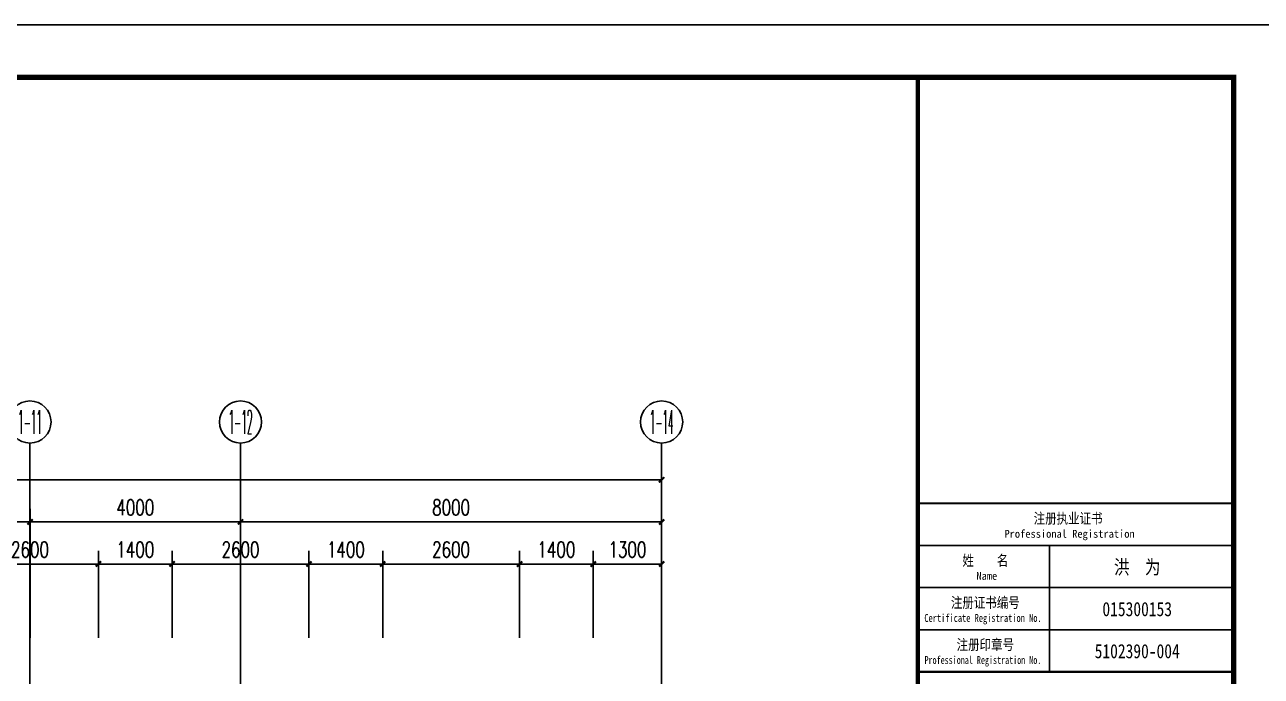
# Model space of a CAD drawing. Extents: x -6243262 to 3079315, y -2914302 to 172723.
# Drawn here: x -2282550 to -2259058, y -703736 to -691350 of the extents above; entities that cross this region are included whole.
import ezdxf
from ezdxf.enums import TextEntityAlignment as Align

# ---------------------------------------------------------------- set-up
doc = ezdxf.new("R2010")
doc.units = 0
doc.header["$LTSCALE"] = 1000
for name, color, linetype in [('AXIS', 3, 'Continuous'), ('AXIS_TEXT', 7, 'Continuous'), ('DOTE', 24, 'Continuous'), ('P-图框', 7, 'Continuous'), ('PUB_DIM', 3, 'Continuous'), ('PUB_TITLE', 4, 'Continuous')]:
    doc.layers.add(name, color=color, linetype=linetype)
doc.styles.add('_TCH_AXIS', font='COMPLEX', dxfattribs={"bigfont": 'GBCBIG'})
doc.styles.add('_TCH_DIM_T3', font='SIMPLEX', dxfattribs={"width": 0.705882, "bigfont": 'GBCBIG'})
doc.styles.add('COMPLEX', font='COMPLEX')
doc.styles.add('STYLE-ARIAL', font='')
doc.styles.add('图签', font='', dxfattribs={"width": 0.66})
doc.styles.get('STYLE-ARIAL').set_extended_font_data('NSimSun')
doc.styles.get('图签').set_extended_font_data('SimSun')
doc.dimstyles.new('_TCH_ARCH&&100', dxfattribs={"dimtxt": 297.5, "dimasz": 100, "dimexe": 250, "dimexo": 300, "dimgap": 126.25, "dimtad": 1, "dimdec": 0, "dimzin": 0, "dimdsep": 46, "dimtxsty": '_TCH_DIM_T3', "dimblk": 'ARCHTICK', "dimcen": 0.09, "dimclrt": 7, "dimazin": 2, "dimtfac": 1, "dimtdec": 0, "dimtix": 1, "dimtmove": 2, "dimatfit": 3, "dimfxl": 0, "dimtolj": 1, "dimtzin": 0, "dimarcsym": 0})

# ---------------------------------------------------------------- blocks, each defined once
blk = doc.blocks.new('TQ-A2')
at = {"layer": 'P-图框'}
for p, q in [((-6000, 31100), (0, 31100)), ((-3500, 28700), (-3500, 31100)), ((-6000, 30300), (0, 30300)), ((-6000, 29500), (0, 29500))]:
    blk.add_line(p, q, dxfattribs=at)
for points, const_width in [([(-6000, 40000), (-6000, 0)], 80), ([(-6000, 31900), (0, 31900)], 40)]:
    blk.add_lwpolyline(points, dxfattribs=dict(at, const_width=const_width))
blk.add_lwpolyline([(-6000, 31900), (-6000, 0), (0, 0), (0, 31900)], close=True, dxfattribs=at)
at = {"layer": 'P-图框', "linetype": 'Continuous', "const_width": 40}
blk.add_lwpolyline([(-6000, 28700), (0, 28700)], dxfattribs=at)
at = {"layer": 'P-图框'}
for s, height, style, width, p in [('注册执业证书', 200, '图签', 0.8, (-3145, 31616)), ('Professional Registration', 150, 'STYLE-ARIAL', 0.97, (-3117, 31323)), ('姓    名', 200, '图签', 0.8, (-4717, 30816)), ('Name', 150, 'STYLE-ARIAL', 0.97, (-4689, 30523)), ('注册证书编号', 200, '图签', 0.8, (-4717, 30016)), ('Certificate Registration No. ', 150, 'STYLE-ARIAL', 0.78, (-4722, 29723)), ('注册印章号', 200, '图签', 0.8, (-4717, 29216)), ('Professional Registration No.', 150, 'STYLE-ARIAL', 0.75, (-4763, 28923))]:
    blk.add_text(s, height=height, dxfattribs=dict(at, style=style, width=width)).set_placement(p, align=Align.MIDDLE_CENTER)
at = {"layer": 'P-图框', "color": 6, "style": '图签', "width": 0.8}
for s, p in [('洪  为', (-1832, 30692)), ('015300153', (-1832, 29892)), ('5102390-004', (-1832, 29092))]:
    blk.add_text(s, height=270, dxfattribs=at).set_placement(p, align=Align.MIDDLE_CENTER)
blk = doc.blocks.new('_ArchTick')
at = {"color": 0, "linetype": 'ByBlock', "const_width": 0.4}
blk.add_lwpolyline([(-0.5, -0.5), (0.5, 0.5)], dxfattribs=at)
blk = doc.blocks.new('*D795')
at = {"layer": 'Defpoints', "color": 0, "transparency": 16777216}
for p in [(-2270450, -701602), (-2271750, -703302), (-2270450, -703302)]:
    blk.add_point(p, dxfattribs=at)
at = {"layer": 'PUB_DIM', "color": 0, "lineweight": -2, "transparency": 16777216}
for p, q in [((-2271750, -703002), (-2271750, -701352)), ((-2270450, -703002), (-2270450, -701352)), ((-2271750, -701602), (-2270450, -701602))]:
    blk.add_line(p, q, dxfattribs=at)
at = {"layer": 'PUB_DIM', "color": 0, "lineweight": -2, "transparency": 16777216, "xscale": 100, "yscale": 100, "zscale": 100, "rotation": 180}
blk.add_blockref('_ArchTick', (-2271750, -701602), dxfattribs=at)
at = {"layer": 'PUB_DIM', "color": 0, "lineweight": -2, "transparency": 16777216, "xscale": 100, "yscale": 100, "zscale": 100}
blk.add_blockref('_ArchTick', (-2270450, -701602), dxfattribs=at)
at = {"layer": 'PUB_DIM', "color": 7, "transparency": 16777216, "insert": (-2271100, -701327), "char_height": 297.5, "attachment_point": 5, "style": '_TCH_DIM_T3'}
blk.add_mtext('\\A1;1300', dxfattribs=at)
blk = doc.blocks.new('*D796')
at = {"layer": 'Defpoints', "color": 0, "transparency": 16777216}
for p in [(-2271750, -701602), (-2273150, -703302), (-2271750, -703302)]:
    blk.add_point(p, dxfattribs=at)
at = {"layer": 'PUB_DIM', "color": 0, "lineweight": -2, "transparency": 16777216}
for p, q in [((-2273150, -703002), (-2273150, -701352)), ((-2271750, -703002), (-2271750, -701352)), ((-2273150, -701602), (-2271750, -701602))]:
    blk.add_line(p, q, dxfattribs=at)
at = {"layer": 'PUB_DIM', "color": 0, "lineweight": -2, "transparency": 16777216, "xscale": 100, "yscale": 100, "zscale": 100, "rotation": 180}
blk.add_blockref('_ArchTick', (-2273150, -701602), dxfattribs=at)
at = {"layer": 'PUB_DIM', "color": 0, "lineweight": -2, "transparency": 16777216, "xscale": 100, "yscale": 100, "zscale": 100}
blk.add_blockref('_ArchTick', (-2271750, -701602), dxfattribs=at)
at = {"layer": 'PUB_DIM', "color": 7, "transparency": 16777216, "insert": (-2272450, -701327), "char_height": 297.5, "attachment_point": 5, "style": '_TCH_DIM_T3'}
blk.add_mtext('\\A1;1400', dxfattribs=at)
blk = doc.blocks.new('*D797')
at = {"layer": 'Defpoints', "color": 0, "transparency": 16777216}
for p in [(-2273150, -701602), (-2275750, -703302), (-2273150, -703302)]:
    blk.add_point(p, dxfattribs=at)
at = {"layer": 'PUB_DIM', "color": 0, "lineweight": -2, "transparency": 16777216}
for p, q in [((-2275750, -703002), (-2275750, -701352)), ((-2273150, -703002), (-2273150, -701352)), ((-2275750, -701602), (-2273150, -701602))]:
    blk.add_line(p, q, dxfattribs=at)
at = {"layer": 'PUB_DIM', "color": 0, "lineweight": -2, "transparency": 16777216, "xscale": 100, "yscale": 100, "zscale": 100, "rotation": 180}
blk.add_blockref('_ArchTick', (-2275750, -701602), dxfattribs=at)
at = {"layer": 'PUB_DIM', "color": 0, "lineweight": -2, "transparency": 16777216, "xscale": 100, "yscale": 100, "zscale": 100}
blk.add_blockref('_ArchTick', (-2273150, -701602), dxfattribs=at)
at = {"layer": 'PUB_DIM', "color": 7, "transparency": 16777216, "insert": (-2274450, -701327), "char_height": 297.5, "attachment_point": 5, "style": '_TCH_DIM_T3'}
blk.add_mtext('\\A1;2600', dxfattribs=at)
blk = doc.blocks.new('*D798')
at = {"layer": 'Defpoints', "color": 0, "transparency": 16777216}
for p in [(-2275750, -701602), (-2277150, -703302), (-2275750, -703302)]:
    blk.add_point(p, dxfattribs=at)
at = {"layer": 'PUB_DIM', "color": 0, "lineweight": -2, "transparency": 16777216}
for p, q in [((-2277150, -703002), (-2277150, -701352)), ((-2275750, -703002), (-2275750, -701352)), ((-2277150, -701602), (-2275750, -701602))]:
    blk.add_line(p, q, dxfattribs=at)
at = {"layer": 'PUB_DIM', "color": 0, "lineweight": -2, "transparency": 16777216, "xscale": 100, "yscale": 100, "zscale": 100, "rotation": 180}
blk.add_blockref('_ArchTick', (-2277150, -701602), dxfattribs=at)
at = {"layer": 'PUB_DIM', "color": 0, "lineweight": -2, "transparency": 16777216, "xscale": 100, "yscale": 100, "zscale": 100}
blk.add_blockref('_ArchTick', (-2275750, -701602), dxfattribs=at)
at = {"layer": 'PUB_DIM', "color": 7, "transparency": 16777216, "insert": (-2276450, -701327), "char_height": 297.5, "attachment_point": 5, "style": '_TCH_DIM_T3'}
blk.add_mtext('\\A1;1400', dxfattribs=at)
blk = doc.blocks.new('*D799')
at = {"layer": 'Defpoints', "color": 0, "transparency": 16777216}
for p in [(-2277150, -701602), (-2279750, -703302), (-2277150, -703302)]:
    blk.add_point(p, dxfattribs=at)
at = {"layer": 'PUB_DIM', "color": 0, "lineweight": -2, "transparency": 16777216}
for p, q in [((-2279750, -703002), (-2279750, -701352)), ((-2277150, -703002), (-2277150, -701352)), ((-2279750, -701602), (-2277150, -701602))]:
    blk.add_line(p, q, dxfattribs=at)
at = {"layer": 'PUB_DIM', "color": 0, "lineweight": -2, "transparency": 16777216, "xscale": 100, "yscale": 100, "zscale": 100, "rotation": 180}
blk.add_blockref('_ArchTick', (-2279750, -701602), dxfattribs=at)
at = {"layer": 'PUB_DIM', "color": 0, "lineweight": -2, "transparency": 16777216, "xscale": 100, "yscale": 100, "zscale": 100}
blk.add_blockref('_ArchTick', (-2277150, -701602), dxfattribs=at)
at = {"layer": 'PUB_DIM', "color": 7, "transparency": 16777216, "insert": (-2278450, -701327), "char_height": 297.5, "attachment_point": 5, "style": '_TCH_DIM_T3'}
blk.add_mtext('\\A1;2600', dxfattribs=at)
blk = doc.blocks.new('*D800')
at = {"layer": 'Defpoints', "color": 0, "transparency": 16777216}
for p in [(-2279750, -701602), (-2281150, -703302), (-2279750, -703302)]:
    blk.add_point(p, dxfattribs=at)
at = {"layer": 'PUB_DIM', "color": 0, "lineweight": -2, "transparency": 16777216}
for p, q in [((-2281150, -703002), (-2281150, -701352)), ((-2279750, -703002), (-2279750, -701352)), ((-2281150, -701602), (-2279750, -701602))]:
    blk.add_line(p, q, dxfattribs=at)
at = {"layer": 'PUB_DIM', "color": 0, "lineweight": -2, "transparency": 16777216, "xscale": 100, "yscale": 100, "zscale": 100, "rotation": 180}
blk.add_blockref('_ArchTick', (-2281150, -701602), dxfattribs=at)
at = {"layer": 'PUB_DIM', "color": 0, "lineweight": -2, "transparency": 16777216, "xscale": 100, "yscale": 100, "zscale": 100}
blk.add_blockref('_ArchTick', (-2279750, -701602), dxfattribs=at)
at = {"layer": 'PUB_DIM', "color": 7, "transparency": 16777216, "insert": (-2280450, -701327), "char_height": 297.5, "attachment_point": 5, "style": '_TCH_DIM_T3'}
blk.add_mtext('\\A1;1400', dxfattribs=at)
blk = doc.blocks.new('*D801')
at = {"layer": 'Defpoints', "color": 0, "transparency": 16777216}
for p in [(-2281150, -701602), (-2283750, -703302), (-2281150, -703302)]:
    blk.add_point(p, dxfattribs=at)
at = {"layer": 'PUB_DIM', "color": 0, "lineweight": -2, "transparency": 16777216}
for p, q in [((-2283750, -703002), (-2283750, -701352)), ((-2281150, -703002), (-2281150, -701352)), ((-2283750, -701602), (-2281150, -701602))]:
    blk.add_line(p, q, dxfattribs=at)
at = {"layer": 'PUB_DIM', "color": 0, "lineweight": -2, "transparency": 16777216, "xscale": 100, "yscale": 100, "zscale": 100, "rotation": 180}
blk.add_blockref('_ArchTick', (-2283750, -701602), dxfattribs=at)
at = {"layer": 'PUB_DIM', "color": 0, "lineweight": -2, "transparency": 16777216, "xscale": 100, "yscale": 100, "zscale": 100}
blk.add_blockref('_ArchTick', (-2281150, -701602), dxfattribs=at)
at = {"layer": 'PUB_DIM', "color": 7, "transparency": 16777216, "insert": (-2282450, -701327), "char_height": 297.5, "attachment_point": 5, "style": '_TCH_DIM_T3'}
blk.add_mtext('\\A1;2600', dxfattribs=at)
blk = doc.blocks.new('*D1225')
at = {"layer": 'AXIS', "color": 0, "lineweight": -2, "transparency": 16777216}
for p, q in [((-2278450, -703002), (-2278450, -700552)), ((-2270450, -703002), (-2270450, -700552)), ((-2278450, -700802), (-2270450, -700802))]:
    blk.add_line(p, q, dxfattribs=at)
at = {"layer": 'Defpoints', "color": 0, "transparency": 16777216}
for p in [(-2270450, -700802), (-2278450, -703302), (-2270450, -703302)]:
    blk.add_point(p, dxfattribs=at)
at = {"layer": 'AXIS', "color": 0, "lineweight": -2, "transparency": 16777216, "xscale": 100, "yscale": 100, "zscale": 100, "rotation": 180}
blk.add_blockref('_ArchTick', (-2278450, -700802), dxfattribs=at)
at = {"layer": 'AXIS', "color": 0, "lineweight": -2, "transparency": 16777216, "xscale": 100, "yscale": 100, "zscale": 100}
blk.add_blockref('_ArchTick', (-2270450, -700802), dxfattribs=at)
at = {"layer": 'AXIS', "color": 7, "transparency": 16777216, "insert": (-2274450, -700527), "char_height": 297.5, "attachment_point": 5, "style": '_TCH_DIM_T3'}
blk.add_mtext('\\A1;8000', dxfattribs=at)
blk = doc.blocks.new('*D1226')
at = {"layer": 'AXIS', "color": 0, "lineweight": -2, "transparency": 16777216}
for p, q in [((-2282450, -703002), (-2282450, -700552)), ((-2278450, -703002), (-2278450, -700552)), ((-2282450, -700802), (-2278450, -700802))]:
    blk.add_line(p, q, dxfattribs=at)
at = {"layer": 'Defpoints', "color": 0, "transparency": 16777216}
for p in [(-2278450, -700802), (-2282450, -703302), (-2278450, -703302)]:
    blk.add_point(p, dxfattribs=at)
at = {"layer": 'AXIS', "color": 0, "lineweight": -2, "transparency": 16777216, "xscale": 100, "yscale": 100, "zscale": 100, "rotation": 180}
blk.add_blockref('_ArchTick', (-2282450, -700802), dxfattribs=at)
at = {"layer": 'AXIS', "color": 0, "lineweight": -2, "transparency": 16777216, "xscale": 100, "yscale": 100, "zscale": 100}
blk.add_blockref('_ArchTick', (-2278450, -700802), dxfattribs=at)
at = {"layer": 'AXIS', "color": 7, "transparency": 16777216, "insert": (-2280450, -700527), "char_height": 297.5, "attachment_point": 5, "style": '_TCH_DIM_T3'}
blk.add_mtext('\\A1;4000', dxfattribs=at)
blk = doc.blocks.new('*D1227')
at = {"layer": 'AXIS', "color": 0, "lineweight": -2, "transparency": 16777216}
for p, q in [((-2286450, -703002), (-2286450, -700552)), ((-2282450, -703002), (-2282450, -700552)), ((-2286450, -700802), (-2282450, -700802))]:
    blk.add_line(p, q, dxfattribs=at)
at = {"layer": 'Defpoints', "color": 0, "transparency": 16777216}
for p in [(-2282450, -700802), (-2286450, -703302), (-2282450, -703302)]:
    blk.add_point(p, dxfattribs=at)
at = {"layer": 'AXIS', "color": 0, "lineweight": -2, "transparency": 16777216, "xscale": 100, "yscale": 100, "zscale": 100, "rotation": 180}
blk.add_blockref('_ArchTick', (-2286450, -700802), dxfattribs=at)
at = {"layer": 'AXIS', "color": 0, "lineweight": -2, "transparency": 16777216, "xscale": 100, "yscale": 100, "zscale": 100}
blk.add_blockref('_ArchTick', (-2282450, -700802), dxfattribs=at)
at = {"layer": 'AXIS', "color": 7, "transparency": 16777216, "insert": (-2284450, -700527), "char_height": 297.5, "attachment_point": 5, "style": '_TCH_DIM_T3'}
blk.add_mtext('\\A1;4000', dxfattribs=at)
blk = doc.blocks.new('*D1234')
at = {"layer": 'AXIS', "color": 0, "lineweight": -2, "transparency": 16777216}
for p, q in [((-2310450, -703002), (-2310450, -699752)), ((-2270450, -703002), (-2270450, -699752)), ((-2310450, -700002), (-2270450, -700002))]:
    blk.add_line(p, q, dxfattribs=at)
at = {"layer": 'Defpoints', "color": 0, "transparency": 16777216}
for p in [(-2270450, -700002), (-2310450, -703302), (-2270450, -703302)]:
    blk.add_point(p, dxfattribs=at)
at = {"layer": 'AXIS', "color": 0, "lineweight": -2, "transparency": 16777216, "xscale": 100, "yscale": 100, "zscale": 100, "rotation": 180}
blk.add_blockref('_ArchTick', (-2310450, -700002), dxfattribs=at)
at = {"layer": 'AXIS', "color": 0, "lineweight": -2, "transparency": 16777216, "xscale": 100, "yscale": 100, "zscale": 100}
blk.add_blockref('_ArchTick', (-2270450, -700002), dxfattribs=at)
at = {"layer": 'AXIS', "color": 7, "transparency": 16777216, "insert": (-2290450, -699727), "char_height": 297.5, "attachment_point": 5, "style": '_TCH_DIM_T3'}
blk.add_mtext('\\A1;40000', dxfattribs=at)
blk = doc.blocks.new('_AXISO')
at = {"color": 0}
blk.add_circle((0, 0), 0.5, dxfattribs=at)
at = {"layer": 'AXIS_TEXT', "color": 0, "style": 'COMPLEX', "width": 1.041667}
blk.add_attdef('A', text='', height=0.56, dxfattribs=at).set_placement((-0.25, -0.28), (0.25, -0.28), align=Align.FIT)

msp = doc.modelspace()

# ---------------------------------------------------------------- linework, layer by layer
at = {"layer": 'AXIS'}
for p, q in [((-2282450.4, -703301.6), (-2282450.4, -699301.6)), ((-2278450.4, -703301.6), (-2278450.4, -699301.6)), ((-2270450.4, -703301.6), (-2270450.4, -699301.6))]:
    msp.add_line(p, q, dxfattribs=at)
at = {"layer": 'DOTE'}
for p, q in [((-2282450.4, -721001.6), (-2282450.4, -703301.6)), ((-2278450.4, -721001.6), (-2278450.4, -703301.6)), ((-2270450.4, -721001.6), (-2270450.4, -703301.6))]:
    msp.add_line(p, q, dxfattribs=at)
at = {"layer": 'PUB_TITLE'}
msp.add_lwpolyline([(-2317982.9, -733350.5), (-2258582.9, -733350.5), (-2258582.9, -691350.5), (-2317982.9, -691350.5)], close=True, dxfattribs=at)
at = {"layer": 'PUB_TITLE', "const_width": 100}
msp.add_lwpolyline([(-2316482.9, -732350.5), (-2259582.9, -732350.5), (-2259582.9, -692350.5), (-2316482.9, -692350.5)], close=True, dxfattribs=at)

# ---------------------------------------------------------------- block references
at = {"layer": 'AXIS'}
ref = msp.add_blockref('_AXISO', (-2282450.4, -698901.6), dxfattribs=dict(at, xscale=800, yscale=800, zscale=800))
ref.add_attrib('A', '1-11', dxfattribs={"layer": 'AXIS_TEXT', "height": 452.55, "style": '_TCH_AXIS', "width": 0.323077}).set_placement((-2282676.7, -699127.8), (-2282224.1, -699127.8), align=Align.FIT)
ref = msp.add_blockref('_AXISO', (-2278450.4, -698901.6), dxfattribs=dict(at, xscale=800, yscale=800, zscale=800))
ref.add_attrib('A', '1-12', dxfattribs={"layer": 'AXIS_TEXT', "height": 452.55, "style": '_TCH_AXIS', "width": 0.3}).set_placement((-2278676.7, -699127.8), (-2278224.1, -699127.8), align=Align.FIT)
ref = msp.add_blockref('_AXISO', (-2270450.4, -698901.6), dxfattribs=dict(at, xscale=800, yscale=800, zscale=800))
ref.add_attrib('A', '1-14', dxfattribs={"layer": 'AXIS_TEXT', "height": 452.55, "style": '_TCH_AXIS', "width": 0.291667}).set_placement((-2270676.7, -699127.8), (-2270224.1, -699127.8), align=Align.FIT)
at = {"layer": 'P-图框'}
msp.add_blockref('TQ-A2', (-2259582.9, -732350.5), dxfattribs=at)

# ---------------------------------------------------------------- dimensions: what is measured, and where the dimension line sits
at = {"layer": 'AXIS'}
for p1, p2, distance, picture, middle in [((-2310450.4, -703301.6), (-2270450.4, -703301.6), 3300, '*D1234', (-2290450.4, -699726.6)), ((-2286450.4, -703301.6), (-2282450.4, -703301.6), 2500, '*D1227', (-2284450.4, -700526.6)), ((-2282450.4, -703301.6), (-2278450.4, -703301.6), 2500, '*D1226', (-2280450.4, -700526.6)), ((-2278450.4, -703301.6), (-2270450.4, -703301.6), 2500, '*D1225', (-2274450.4, -700526.6))]:
    dim = msp.add_aligned_dim(p1=p1, p2=p2, distance=distance, dimstyle='_TCH_ARCH&&100', dxfattribs=at)
    dim.commit()
    dim.dimension.update_dxf_attribs({"geometry": picture, "text_midpoint": middle})
at = {"layer": 'PUB_DIM'}
for p1, p2, picture, middle in [((-2283750.4, -703301.6), (-2281150.4, -703301.6), '*D801', (-2282450.4, -701326.6)), ((-2281150.4, -703301.6), (-2279750.4, -703301.6), '*D800', (-2280450.4, -701326.6)), ((-2279750.4, -703301.6), (-2277150.4, -703301.6), '*D799', (-2278450.4, -701326.6)), ((-2277150.4, -703301.6), (-2275750.4, -703301.6), '*D798', (-2276450.4, -701326.6)), ((-2275750.4, -703301.6), (-2273150.4, -703301.6), '*D797', (-2274450.4, -701326.6)), ((-2273150.4, -703301.6), (-2271750.4, -703301.6), '*D796', (-2272450.4, -701326.6)), ((-2271750.4, -703301.6), (-2270450.4, -703301.6), '*D795', (-2271100.4, -701326.6))]:
    dim = msp.add_aligned_dim(p1=p1, p2=p2, distance=1700, dimstyle='_TCH_ARCH&&100', dxfattribs=at)
    dim.commit()
    dim.dimension.update_dxf_attribs({"geometry": picture, "text_midpoint": middle})

doc.saveas('drawing.dxf')
